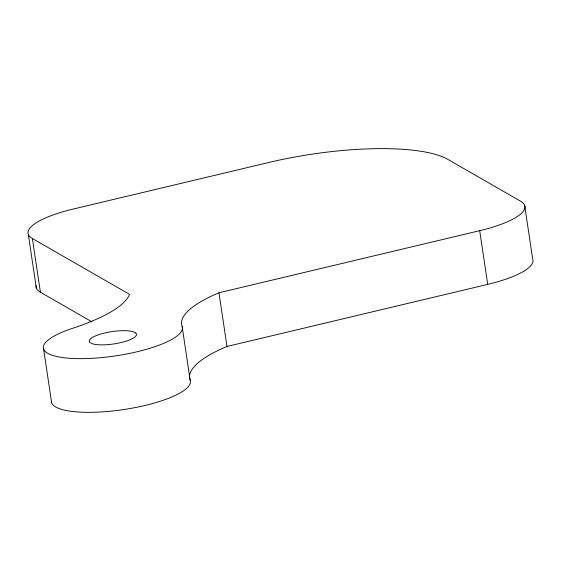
<?xml version="1.0" encoding="UTF-8"?>
<svg xmlns="http://www.w3.org/2000/svg" width="561" height="561" viewBox="0 0 561 561"><rect width="100%" height="100%" fill="white"/><g stroke="black" fill="none" stroke-linecap="round" stroke-linejoin="round"><path stroke-width="0.84" d="M32.377 238.516L129.5 294.343A138.56 36.093 -8.5 0 1 72.551 328.318A70.279 18.31 -8.5 0 0 83.954 358.626A70.279 18.31 -8.5 0 0 182.122 326.397A138.56 36.093 -8.5 0 1 218.958 292.779L479.697 230.683A70.279 18.31 -8.5 0 0 520.594 201.203L447.755 159.338A140.552 36.612 -8.5 0 0 268.831 162.466L73.281 209.036A70.279 18.31 -8.5 0 0 32.377 238.516L40.406 292.204L91.997 321.86M51.339 401.283A70.279 18.31 -8.5 0 0 124.458 409.439A70.279 18.31 -8.5 0 0 190.144 380.085A138.56 36.093 -8.5 0 1 226.988 346.46L487.719 284.371A70.279 18.31 -8.5 0 0 532.684 259.028L524.661 205.347M479.697 230.683L487.719 284.371M218.958 292.779L226.988 346.46M182.122 326.397L190.144 380.085M28.316 234.379L36.339 288.059M43.632 349.159L51.654 402.847M40.406 292.204A70.279 18.31 -8.5 0 1 36.072 285.682M135.741 332.989L133.392 331.796A23.892 6.227 -8.5 0 0 103.897 333.213A23.892 6.227 -8.5 0 0 90.012 342.568L92.355 343.76A23.892 6.227 -8.5 0 0 121.856 342.35A23.892 6.227 -8.5 0 0 135.741 332.989"/></g></svg>
